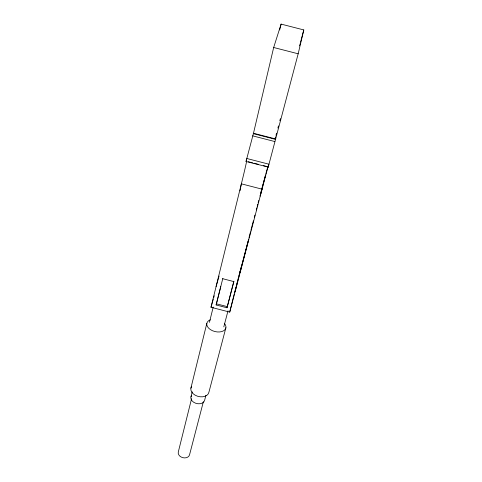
<?xml version="1.0" encoding="UTF-8"?>
<svg xmlns="http://www.w3.org/2000/svg" width="482" height="482" viewBox="0 0 482 482"><rect width="100%" height="100%" fill="white"/><g stroke="black" fill="none" stroke-linecap="round" stroke-linejoin="round"><path stroke-width="0.72" d="M268.185 167.188L298.177 53.791L303.793 29.932L281.096 24.1L273.674 47.495L253.49 133.249L246.025 161.476L268.209 167.067M240.024 190.764L241.235 184.395M279.668 29.944L281.096 24.1M190.884 388.191L206.814 323.404M268.07 166.772A44.489 0.343 -75.5 0 0 262.063 189.173L229.721 312.107L210.995 307.263L241.368 183.835A44.483 0.862 -75.6 0 0 246.639 161.253M190.944 396.903L192.21 391.788M209.423 322.374L213.231 307.028M241.518 266.341L240.12 271.987L248.182 241.072M191.577 398.668L178.316 451.929A5.796 4.398 14.3 0 0 182.798 457.665A5.796 4.398 14.3 0 0 189.534 454.845L203.374 401.729M229.721 312.107L234.222 294.014M234.577 292.568L236.066 286.796M235.138 291.532L240.416 270.233M222.72 278.717L233.812 281.584L227.01 307.769L216.123 304.955L220.768 286.627M216.123 304.955L222.853 278.307M227.01 307.769L233.909 281.205M205.916 395.342L204.585 400.44A7.049 4.947 14.3 0 1 195.614 403.217A7.049 4.947 14.3 0 1 191.511 395.734M223.811 326.874L227.998 310.848M275.017 138.973L275.59 136.792M275.975 135.34L276.548 133.159M277.891 128.067L278.469 125.886M279.813 120.801L280.385 118.62M299.569 45.923L300.147 43.742M300.533 42.289L303.793 29.932M236.445 285.356L237.578 281.036M237.957 279.596L238.524 277.433M238.903 275.993L239.47 273.83M239.849 272.39L241.374 266.6M241.693 265.636L248.694 239.018M249.007 237.56L250.532 231.752M250.911 230.3L253.393 220.858M254.345 217.231L254.918 215.05M256.255 209.971L256.828 207.79M257.207 206.338L257.78 204.157M258.165 202.705L258.738 200.53M225.913 327.67L208.929 392.161A9.248 6.405 14.3 0 1 197.572 396.234A9.248 6.405 14.3 0 1 191.511 386.636M210.995 307.263L213.225 299.37M213.634 297.936L214.243 295.779M216.075 286.603L219.081 276.047M246.037 161.464L246.127 161.187A44.483 0.862 -75.6 0 1 246.555 159.928M273.674 47.495L298.177 53.791M253.49 133.249L275.421 138.894M253.213 133.622L275.379 139.334M252.55 135.822L274.842 141.563M246.736 158.476L268.98 164.211M248.266 161.735L252.55 162.838M253.978 163.205L258.262 164.314M263.256 165.597L267.54 166.7M241.368 183.835L262.063 189.173L260.081 196.102L265.57 174.888A78.211 0.578 -75.5 0 0 265.287 175.918M216.436 303.823L227.299 306.63M265.907 173.641A209.26 1.681 -75.6 0 1 267.052 169.435M267.209 168.851A209.26 1.681 -75.6 0 1 267.6 167.429M260.979 192.035A78.211 0.578 -75.5 0 1 262.69 185.594M262.871 184.919A78.211 0.578 -75.5 0 1 263.226 183.594M263.395 182.949A78.211 0.578 -75.5 0 1 263.738 181.678M263.901 181.057A78.211 0.578 -75.5 0 1 264.226 179.846M264.847 177.539A78.211 0.578 -75.5 0 1 265.148 176.448M268.251 166.886A44.489 0.343 -75.5 0 0 268.673 164.94A44.489 0.343 -75.5 0 0 268.426 165.549M224.311 323.302A9.791 6.121 14.3 0 1 221.931 331.52A9.791 6.121 14.3 0 1 208.664 328.176A9.791 6.121 14.3 0 1 210.405 319.801"/></g></svg>
